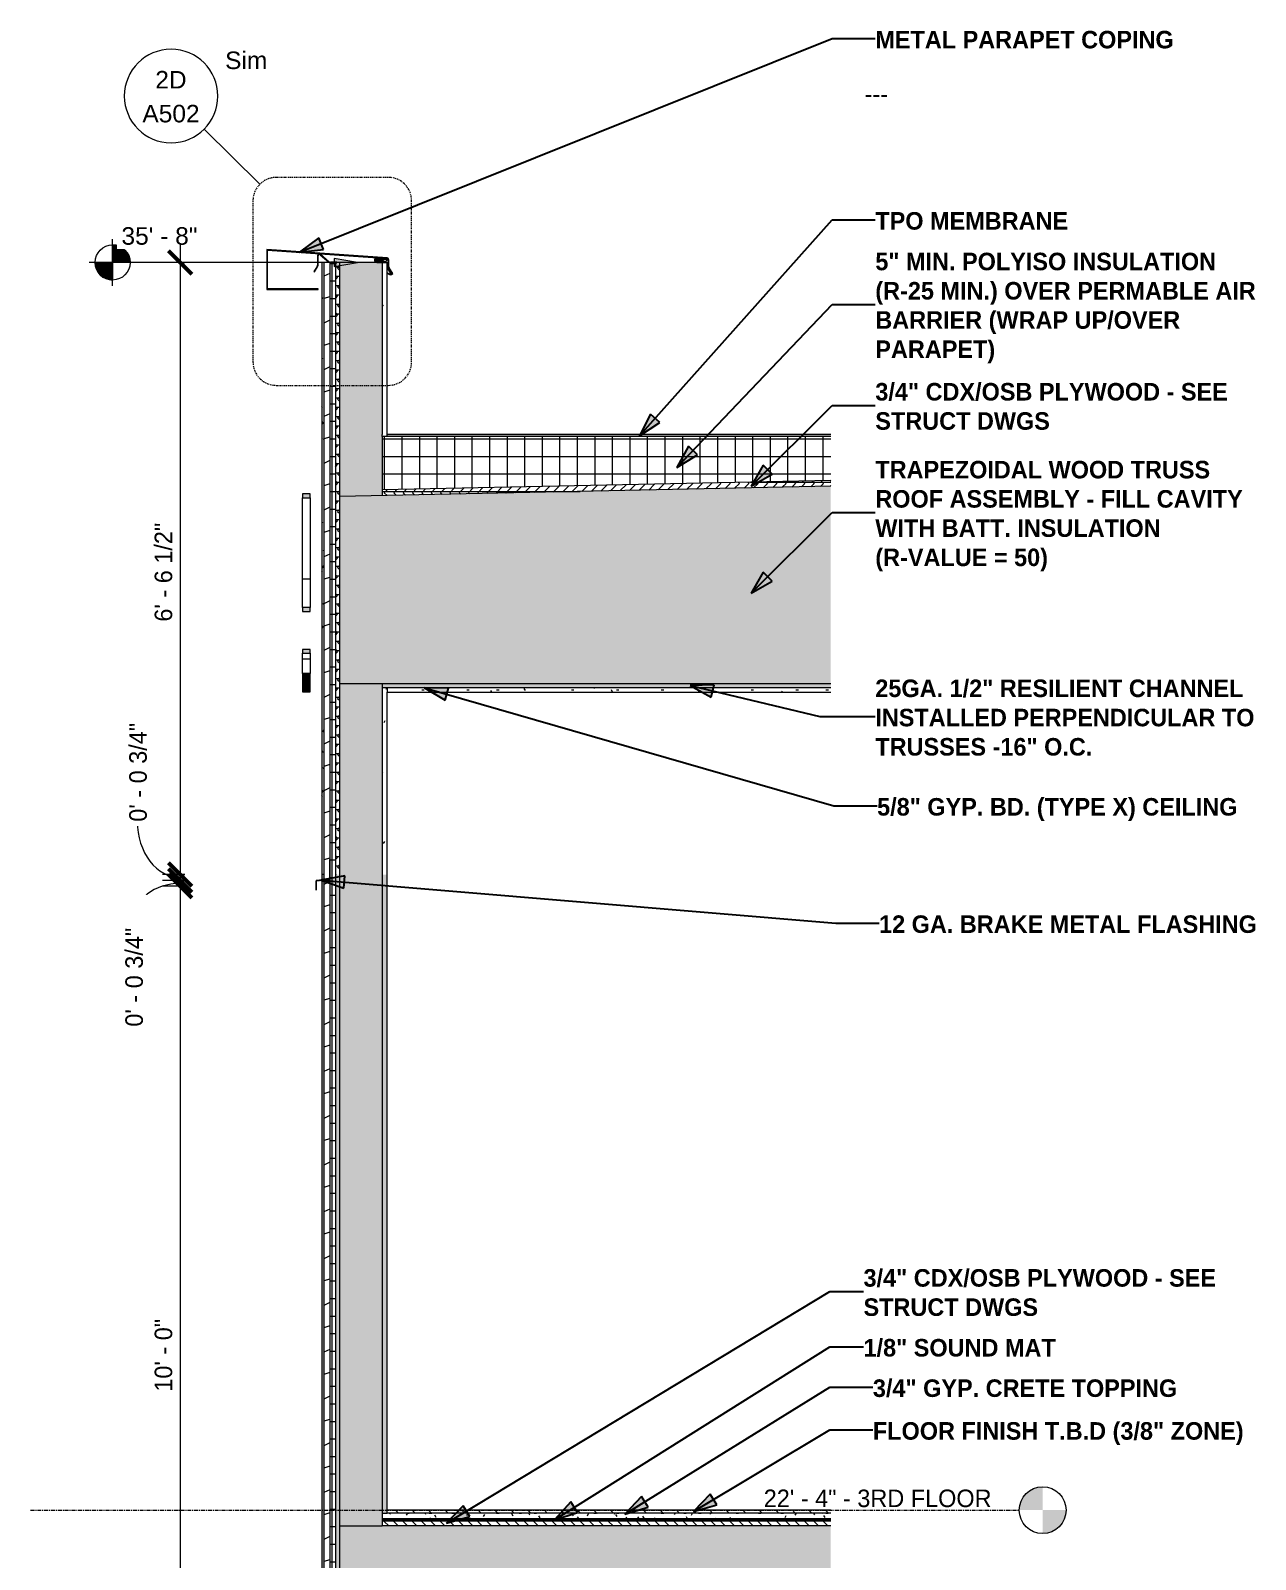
# Model space of a CAD drawing. Header units: inches. Extents: x 9847 to 10833, y -183 to 465.
# Drawn here: x 10674.9 to 10832.1, y 261.7 to 457.7 of the extents above; entities that cross this region are included whole.
import ezdxf

# ---------------------------------------------------------------- set-up
doc = ezdxf.new("R2010")
doc.units = ezdxf.units.IN
doc.header["$MEASUREMENT"] = 0
doc.linetypes.add('Dash Dot 3_16_', pattern=[0.3125, 0.1875, -0.0625, 0, -0.0625])
doc.linetypes.add('Grid Line 1_2_', pattern=[0.875, 0.5, -0.125, 0.125, -0.125])
for name, color, linetype, lineweight in [('A-ANNO-DIMS', 211, 'Continuous', 9), ('A-ANNO-DIMS-24', 211, 'Continuous', 9), ('A-ANNO-SYMB', 150, 'Continuous', 9), ('A-ANNO-SYMB-1', 150, 'Dash Dot 3_16_', 9), ('A-FLOR-3', 192, 'Continuous', 9), ('A-FLOR-7', 135, 'Continuous', 5), ('A-FLOR-LEVL', 51, 'Continuous', 9), ('A-FLOR-LEVL-1', 51, 'Grid Line 1_2_', 9), ('A-FLOR-MCUT-1', 51, 'Continuous', 9), ('A-FLOR-PATT-1', 252, 'Continuous', 9), ('A-ROOF-1', 8, 'Continuous', 18), ('A-ROOF-2', 132, 'Continuous', 9), ('A-ROOF-4', 251, 'Continuous', 5), ('A-ROOF-PATT-1', 252, 'Continuous', 9), ('A-WALL-1', 251, 'Continuous', 5), ('A-WALL-3', 55, 'Continuous', 9), ('A-WALL-4', 10, 'Continuous', 9), ('A-WALL-5', 113, 'Continuous', 9), ('A-WALL-7', 151, 'Continuous', 9), ('A-WALL-8', 152, 'Continuous', 9), ('A-WALL-PATT-2', 252, 'Continuous', 9), ('G-ANNO-DIMS', 111, 'Continuous', 9), ('G-ANNO-TEXT', 231, 'Continuous', 30), ('G-ANNO-TEXT-1', 231, 'Continuous', 9)]:
    doc.layers.add(name, color=color, linetype=linetype, lineweight=lineweight)
doc.styles.add('Arial', font='arial.ttf', dxfattribs={"height": 2.25})
doc.styles.add('Century Gothic', font='ufonts.com_century-gothic.ttf', dxfattribs={"height": 2.25})
doc.styles.add('Century Gothic_B', font='GOTHICB.TTF', dxfattribs={"height": 2.25})
doc.dimstyles.new('OD__1_4__Tol__', dxfattribs={"dimscale": 12, "dimtxt": 2.349379, "dimasz": 0.25, "dimexe": 0.1875, "dimexo": 0.125, "dimgap": 0.03125, "dimtad": 1, "dimrnd": 0.25, "dimzin": 1, "dimdsep": 46, "dimlunit": 4, "dimtxsty": 'Century Gothic', "dimblk1": 'OBLIQUE', "dimblk2": 'OBLIQUE', "dimsah": 1, "dimcen": 0.09, "dimdle": 0.1875, "dimazin": 0, "dimtfac": 1, "dimtdec": 4, "dimtix": 1, "dimtmove": 0, "dimatfit": 3, "dimfxl": 1, "dimtvp": 1, "dimtfill": 1, "dimfrac": 2, "dimtolj": 1, "dimtzin": 0, "dimarcsym": 2})
doc.dimstyles.new('OD__1_4__Tol___1', dxfattribs={"dimscale": 12, "dimtxt": 2.349379, "dimasz": 0.25, "dimexe": 0.1875, "dimexo": 0.125, "dimgap": 0.03125, "dimtad": 1, "dimrnd": 0.25, "dimzin": 1, "dimdsep": 46, "dimlunit": 4, "dimtxsty": 'Century Gothic', "dimblk1": 'OBLIQUE', "dimblk2": 'OBLIQUE', "dimsah": 1, "dimcen": 0.09, "dimdle": 0.1875, "dimazin": 0, "dimtfac": 1, "dimtdec": 4, "dimtix": 1, "dimtmove": 1, "dimatfit": 3, "dimfxl": 1, "dimtvp": 1, "dimtfill": 1, "dimfrac": 2, "dimtolj": 1, "dimtzin": 0, "dimarcsym": 2})
pattern_1 = [(0, (11865.61515, 146.633), (3.84, 0.96), [0.317, -2.563, 0.317, -2.563, -15.36]), (0, (11865.61515, 146.633), (3.84, 0.96), [-5.76, 0.317, -5.443, 0.317, -2.563, -6.72]), (0, (11865.61515, 146.633), (3.84, 0.96), [-14.4, 0.317, -1.603, 0.317, -4.483]), (120, (11867.05515, 147.113), (-2.7513844, 2.84553755), [0.317, -2.563, 0.317, -2.563, -15.36]), (120, (11867.05515, 147.113), (-2.7513844, 2.84553755), [-5.76, 0.317, -5.443, 0.317, -2.563, -6.72]), (120, (11867.05515, 147.113), (-2.7513844, 2.84553755), [-14.4, 0.317, -1.603, 0.317, -4.483]), (240, (11867.53515, 149.033), (-1.0886156, -3.80553755), [0.317, -2.563, 0.317, -2.563, -15.36]), (240, (11867.53515, 149.033), (-1.0886156, -3.80553755), [-5.76, 0.317, -5.443, 0.317, -2.563, -6.72]), (240, (11867.53515, 149.033), (-1.0886156, -3.80553755), [-14.4, 0.317, -1.603, 0.317, -4.483])]
pattern_2 = [(0, (11865.6151, 146.633), (0, 1.2), []), (315, (11865.61515, 146.633), (1.1992531, 0), [1.696, -1.696]), (45, (11865.61515, 146.633), (1.1992531, 0), [1.696, -1.696])]
pattern_3 = [(161.57, (11865.73515, 146.753), (-0.960383694, -0.00039918), [0, -6.83, 0.758, 0]), (18.43, (11865.49515, 146.753), (-0.960383694, 0.00039918), [0, -6.83, 0.758, 0]), (108.43, (11865.73515, 146.753), (0.47951018, -2.4005264), [2.276, -5.312]), (71.57, (11865.49515, 146.753), (0.47951018, 2.4005264), [2.276, -5.312])]
pattern_4 = [(216.87, (11868.0151, 152.633), (17.9999786, 12.0000322), [3, -27]), (206.565, (11871.6151, 150.833), (-6.00027, -5.999812), [6.708, -6.708]), (198.435, (11871.6151, 147.833), (-12.000522, -5.9998), [3.795, -15.179])]
pattern_5 = [(0, (11865.6151, 146.633), (0, 2.25), []), (90, (11865.6151, 146.633), (-2.25, 1e-16), [])]
pattern_6 = [(0, (11865.6151, 146.633), (7.68, 1.92), [0.317, -5.443, 0.317, -5.443, -30.72]), (0, (11865.6151, 146.633), (7.68, 1.92), [-11.52, 0.317, -11.203, 0.317, -5.443, -13.44]), (0, (11865.6151, 146.633), (7.68, 1.92), [-28.8, 0.317, -3.523, 0.317, -9.283]), (120, (11868.4951, 147.593), (-5.5027688, 5.691075), [0.317, -5.443, 0.317, -5.443, -30.72]), (120, (11868.4951, 147.593), (-5.5027688, 5.691075), [-11.52, 0.317, -11.203, 0.317, -5.443, -13.44]), (120, (11868.4951, 147.593), (-5.5027688, 5.691075), [-28.8, 0.317, -3.523, 0.317, -9.283]), (240, (11869.4551, 151.433), (-2.1772312, -7.611075), [0.317, -5.443, 0.317, -5.443, -30.72]), (240, (11869.4551, 151.433), (-2.1772312, -7.611075), [-11.52, 0.317, -11.203, 0.317, -5.443, -13.44]), (240, (11869.4551, 151.433), (-2.1772312, -7.611075), [-28.8, 0.317, -3.523, 0.317, -9.283])]

# ---------------------------------------------------------------- blocks, each defined once
blk = doc.blocks.new('Basic Wall _ EXT - FIBER CEMENT - LARGE - ___-2162455-WALL SECTION - EAST EXT_ WALL - AT POLYCARBONATE - LOOKING SOUTH')
at = {"layer": 'A-WALL-4'}
blk.add_hatch(color=256, dxfattribs=at).paths.add_polyline_path([(-12118.84, 347.5), (-12118.81, 347.5), (-12118.81, 348.72), (-12118.09, 348.79), (-12118.09, 348.82), (-12118.84, 348.75), (-12118.84, 348.72)], flags=0)
at = {"layer": 'A-WALL-3'}
blk.add_line((-12117.09, 348.87), (-12117.09, 349.5), dxfattribs=at)
at = {"layer": 'A-WALL-5'}
for p, q in [((-12117.09, 351.44), (-12117.12, 351.44)), ((-12117.12, 351.44), (-12117.12, 348.9)), ((-12117.09, 349.5), (-12117.09, 351.44)), ((-12117.12, 348.9), (-12118.84, 348.75)), ((-12118.84, 348.75), (-12118.84, 347.5)), ((-12118.84, 347.5), (-12118.81, 347.5)), ((-12118.81, 348.72), (-12117.09, 348.87)), ((-12118.81, 347.5), (-12118.81, 348.72))]:
    blk.add_line(p, q, dxfattribs=at)
blk = doc.blocks.new('Basic Wall _ EXT - FIBER CEMENT - SMALL - ___-2145929-WALL SECTION - EAST EXT_ WALL - AT POLYCARBONATE - LOOKING SOUTH')
at = {"layer": 'A-WALL-4'}
h = blk.add_hatch(color=256, dxfattribs=at)
h.paths.add_polyline_path([(-12125.15, 424.54), (-12118.59, 424.54), (-12118.59, 424.62), (-12125.07, 424.62), (-12125.07, 429.58), (-12109.71, 428.52), (-12109.61, 428.47), (-12109.57, 428.35), (-12109.57, 427.44), (-12109.56, 427.35), (-12109.52, 427.26), (-12109.09, 426.6), (-12109.24, 426.51), (-12109.29, 426.49), (-12109.38, 426.51), (-12109.65, 426.64), (-12109.68, 426.57), (-12109.38, 426.43), (-12109.29, 426.42), (-12109.17, 426.45), (-12108.98, 426.57), (-12109.48, 427.37), (-12109.49, 427.44), (-12109.49, 428.35), (-12109.56, 428.52), (-12109.71, 428.6), (-12125.15, 429.66), (-12125.15, 424.62)], flags=0)
h.paths.add_polyline_path([(-12109.28, 426.59), (-12109.22, 426.63), (-12109.63, 427.33), (-12109.64, 427.39), (-12109.64, 427.83), (-12109.72, 428.01), (-12109.91, 428.08), (-12111.06, 428.08), (-12111.06, 428), (-12109.71, 428), (-12109.71, 427.3), (-12109.67, 427.22), (-12109.29, 426.6)], flags=0)
h.paths.add_polyline_path([(-12119.05, 426.79), (-12118.64, 427.45), (-12118.61, 427.54), (-12118.59, 427.63), (-12118.59, 428.86), (-12118.49, 429.02), (-12118.31, 428.99), (-12117.15, 428.01), (-12117.14, 428), (-12116.17, 428), (-12116.17, 428.04), (-12116.99, 428.04), (-12117.09, 428.06), (-12117.15, 428.1), (-12118.26, 429.05), (-12118.39, 429.11), (-12118.53, 429.09), (-12118.63, 428.99), (-12118.67, 428.86), (-12118.68, 427.56), (-12118.71, 427.5), (-12119.12, 426.84)], flags=0)
h.paths.add_polyline_path([(-12111.34, 428.16), (-12110.19, 428.16), (-12110.19, 428.23), (-12111.26, 428.23), (-12111.26, 428.37), (-12109.84, 428.39), (-12109.79, 428.24), (-12109.72, 428.27), (-12109.78, 428.47), (-12111.34, 428.44), (-12111.34, 428.23)], flags=0)
at = {"layer": 'A-WALL-3'}
for p, q in [((-12111.06, 428), (-12110.34, 428)), ((-12110.34, 428), (-12109.89, 428)), ((-12109.72, 427.83), (-12109.72, 427.39))]:
    blk.add_line(p, q, dxfattribs=at)
at = {"layer": 'A-WALL-5'}
for p, q in [((-12109.71, 428.6), (-12125.15, 429.66)), ((-12125.15, 429.66), (-12125.15, 424.54)), ((-12125.07, 424.62), (-12125.07, 429.58)), ((-12125.07, 429.58), (-12109.72, 428.52)), ((-12118.71, 427.5), (-12119.12, 426.84)), ((-12119.05, 426.79), (-12118.64, 427.45)), ((-12118.67, 428.86), (-12118.67, 427.63)), ((-12118.59, 427.63), (-12118.59, 428.86)), ((-12118.31, 428.99), (-12117.21, 428.04)), ((-12117.15, 428.1), (-12118.26, 429.05)), ((-12116.17, 428.04), (-12116.99, 428.04)), ((-12116.99, 427.96), (-12116.17, 427.96)), ((-12116.17, 427.96), (-12116.17, 428.04)), ((-12109.78, 428.47), (-12111.34, 428.44)), ((-12111.34, 428.44), (-12111.34, 428.16)), ((-12111.34, 428.16), (-12110.19, 428.16)), ((-12111.26, 428.37), (-12109.84, 428.39)), ((-12111.26, 428.23), (-12111.26, 428.37)), ((-12110.19, 428.23), (-12111.26, 428.23)), ((-12109.89, 428.08), (-12111.06, 428.08)), ((-12111.06, 428.08), (-12111.06, 428)), ((-12110.19, 428.16), (-12110.19, 428.23)), ((-12109.84, 428.39), (-12109.79, 428.24)), ((-12109.79, 428.24), (-12109.72, 428.27)), ((-12109.72, 428.27), (-12109.78, 428.47)), ((-12109.64, 427.39), (-12109.64, 427.83)), ((-12109.57, 428.35), (-12109.57, 427.44)), ((-12109.49, 427.44), (-12109.49, 428.35)), ((-12119.12, 426.84), (-12119.05, 426.79)), ((-12109.65, 426.64), (-12109.68, 426.57)), ((-12109.68, 426.57), (-12109.41, 426.44)), ((-12109.67, 427.22), (-12109.28, 426.59)), ((-12109.38, 426.51), (-12109.65, 426.64)), ((-12109.22, 426.63), (-12109.6, 427.26)), ((-12109.52, 427.26), (-12109.09, 426.6)), ((-12108.98, 426.57), (-12109.45, 427.3)), ((-12109.28, 426.59), (-12109.22, 426.63)), ((-12109.09, 426.6), (-12109.21, 426.52)), ((-12109.17, 426.45), (-12108.98, 426.57)), ((-12125.15, 424.54), (-12118.59, 424.54)), ((-12118.59, 424.62), (-12125.07, 424.62)), ((-12118.59, 424.54), (-12118.59, 424.62))]:
    blk.add_line(p, q, dxfattribs=at)
for centre, radius, start, end in [((-12118.92, 427.63), 0.25, 328.2381, 0), ((-12118.42, 428.86), 0.25, 49.2771, 180), ((-12118.92, 427.63), 0.329, 328.2381, 0), ((-12118.42, 428.86), 0.171, 49.2771, 180), ((-12116.99, 428.29), 0.329, 229.2771, 270), ((-12116.99, 428.29), 0.25, 229.2771, 270), ((-12109.89, 427.83), 0.25, 0, 90), ((-12109.89, 427.83), 0.171, 0, 90), ((-12109.74, 428.35), 0.171, 0, 82.4457), ((-12109.74, 428.35), 0.25, 0, 83.0705), ((-12109.24, 427.44), 0.329, 180, 212.826), ((-12109.24, 427.44), 0.25, 180, 212.826), ((-12109.39, 427.39), 0.329, 180, 211.4324), ((-12109.39, 427.39), 0.25, 180, 211.4324), ((-12109.3, 426.67), 0.25, 244.1745, 302.0105), ((-12109.3, 426.67), 0.171, 244.1745, 302.0105)]:
    blk.add_arc(centre, radius, start, end, dxfattribs=at)
blk = doc.blocks.new('Logo Signage1 - Logo Signage-2985348-WALL SECTION - EAST EXT_ WALL - AT POLYCARBONATE - LOOKING SOUTH')
at = {"layer": 'A-WALL-7'}
blk.add_hatch(color=256, dxfattribs=at).paths.add_polyline_path([(-12119.59, 372.96), (-12119.59, 375.31), (-12120.59, 375.31), (-12120.59, 372.96)], flags=0)
at = {"layer": 'A-WALL-8'}
h = blk.add_hatch(color=256, dxfattribs=at)
h.paths.add_polyline_path([(-12119.59, 377.9), (-12119.59, 378.38), (-12120.59, 378.38), (-12120.59, 377.9)], flags=0)
h.paths.add_polyline_path([(-12119.59, 383.23), (-12119.59, 383.74), (-12120.59, 383.74), (-12120.59, 383.23)], flags=0)
h.paths.add_polyline_path([(-12119.59, 397.83), (-12119.59, 398.34), (-12120.59, 398.34), (-12120.59, 397.83)], flags=0)
at = {"layer": 'A-WALL-3'}
for p, q in [((-12120.59, 396.1), (-12120.59, 397.83)), ((-12120.59, 387.43), (-12120.59, 396.1)), ((-12119.59, 397.83), (-12119.59, 396.1)), ((-12119.59, 396.1), (-12119.59, 387.43)), ((-12120.59, 387.43), (-12119.59, 387.43)), ((-12120.59, 377.17), (-12119.59, 377.17))]:
    blk.add_line(p, q, dxfattribs=at)
for points in [[(-12120.59, 386.61), (-12120.59, 386.86), (-12120.59, 387.14), (-12120.59, 387.43)], [(-12120.59, 385.28), (-12120.59, 385.65), (-12120.59, 386.09), (-12120.59, 386.61)], [(-12119.59, 387.43), (-12119.59, 387.14), (-12119.59, 386.86), (-12119.59, 386.61)], [(-12119.59, 386.61), (-12119.59, 386.09), (-12119.59, 385.65), (-12119.59, 385.28)], [(-12120.59, 384.77), (-12120.59, 384.92), (-12120.59, 385.09), (-12120.59, 385.28)], [(-12120.59, 384.35), (-12120.59, 384.47), (-12120.59, 384.61), (-12120.59, 384.77)], [(-12120.59, 384.01), (-12120.59, 384.11), (-12120.59, 384.22), (-12120.59, 384.35)], [(-12119.59, 385.28), (-12119.59, 385.09), (-12119.59, 384.92), (-12119.59, 384.77)], [(-12119.59, 384.77), (-12119.59, 384.61), (-12119.59, 384.47), (-12119.59, 384.35)], [(-12119.59, 384.35), (-12119.59, 384.22), (-12119.59, 384.11), (-12119.59, 384.01)], [(-12120.59, 383.75), (-12120.59, 383.82), (-12120.59, 383.91), (-12120.59, 384.01)], [(-12119.59, 384.01), (-12119.59, 383.91), (-12119.59, 383.82), (-12119.59, 383.75)], [(-12120.59, 377.17), (-12120.59, 377.45), (-12120.59, 377.7), (-12120.59, 377.9)], [(-12120.59, 376.95), (-12120.59, 377.03), (-12120.59, 377.11), (-12120.59, 377.18)], [(-12120.59, 376.43), (-12120.59, 376.61), (-12120.59, 376.78), (-12120.59, 376.95)], [(-12119.59, 377.9), (-12119.59, 377.7), (-12119.59, 377.45), (-12119.59, 377.17)], [(-12119.59, 377.18), (-12119.59, 377.11), (-12119.59, 377.03), (-12119.59, 376.95)], [(-12119.59, 376.95), (-12119.59, 376.78), (-12119.59, 376.61), (-12119.59, 376.43)], [(-12120.59, 375.87), (-12120.59, 376.06), (-12120.59, 376.25), (-12120.59, 376.43)], [(-12119.59, 376.43), (-12119.59, 376.25), (-12119.59, 376.06), (-12119.59, 375.87)]]:
    blk.add_open_spline(points, degree=3, dxfattribs=at)
for points, knots in [([(-12120.59, 375.31), (-12120.59, 375.34), (-12120.59, 375.53), (-12120.59, 375.72), (-12120.59, 375.87)], [1.10942933, 1.10942933, 1.10942933, 1.10942933, 1.12685959, 1.20709711, 1.20709711, 1.20709711, 1.20709711]), ([(-12119.59, 375.87), (-12119.59, 375.72), (-12119.59, 375.53), (-12119.59, 375.34), (-12119.59, 375.31)], [-1.20709711, -1.20709711, -1.20709711, -1.20709711, -1.12685959, -1.10942933, -1.10942933, -1.10942933, -1.10942933])]:
    blk.add_open_spline(points, degree=3, knots=knots, dxfattribs=at)
at = {"layer": 'A-WALL-5'}
for p, q in [((-12120.59, 398.34), (-12120.59, 397.83)), ((-12119.59, 398.34), (-12120.59, 398.34)), ((-12119.59, 397.83), (-12119.59, 398.34)), ((-12120.59, 397.83), (-12119.59, 397.83)), ((-12120.59, 383.74), (-12120.59, 383.23)), ((-12119.59, 383.74), (-12120.59, 383.74)), ((-12120.59, 383.23), (-12119.59, 383.23)), ((-12119.59, 383.23), (-12119.59, 383.74)), ((-12120.59, 378.38), (-12120.59, 377.9)), ((-12119.59, 378.38), (-12120.59, 378.38)), ((-12120.59, 377.9), (-12119.59, 377.9)), ((-12119.59, 377.9), (-12119.59, 378.38)), ((-12120.59, 375.31), (-12120.59, 372.96)), ((-12119.59, 375.31), (-12120.59, 375.31)), ((-12119.59, 372.96), (-12119.59, 375.31)), ((-12120.59, 372.96), (-12119.59, 372.96))]:
    blk.add_line(p, q, dxfattribs=at)
blk = doc.blocks.new('Level - Level Head - Circle-50818-WALL SECTION - EAST EXT_ WALL - AT POLYCARBONATE - LOOKING SOUTH')
at = {"layer": 'A-FLOR-LEVL'}
h = blk.add_hatch(color=256, dxfattribs=at)
edge = h.paths.add_edge_path(flags=0)
edge.add_line((-12025.62, 0), (-12028.62, 0))
edge.add_arc((-12025.62, 0), 3, 90, 180, ccw=False)
edge.add_line((-12025.62, 3), (-12025.62, 0))
h = blk.add_hatch(color=256, dxfattribs=at)
edge = h.paths.add_edge_path(flags=0)
edge.add_line((-12025.62, -3), (-12025.62, 0))
edge.add_line((-12025.62, 0), (-12022.62, 0))
edge.add_arc((-12025.62, 0), 3, 270, 360, ccw=False)
blk.add_circle((-12025.62, 0), 3, dxfattribs=at)
blk = doc.blocks.new('Spot Elevations - Spot Elevation - Target Filled-49714-WALL SECTION - EAST EXT_ WALL - AT POLYCARBONATE - LOOKING SOUTH')
at = {"layer": 'G-ANNO-DIMS'}
h = blk.add_hatch(color=256, dxfattribs=at)
edge = h.paths.add_edge_path(flags=0)
edge.add_line((-12144.95, 428), (-12142.7, 428))
edge.add_arc((-12144.95, 428), 2.25, 0, 90)
edge.add_line((-12144.95, 430.25), (-12144.95, 428))
h = blk.add_hatch(color=256, dxfattribs=at)
edge = h.paths.add_edge_path(flags=0)
edge.add_line((-12144.95, 428), (-12147.2, 428))
edge.add_arc((-12144.95, 428), 2.25, 180, 270)
edge.add_line((-12144.95, 425.75), (-12144.95, 428))
for p, q in [((-12144.95, 425.01), (-12144.95, 431)), ((-12144.95, 428), (-12144.95, 430.25)), ((-12141.95, 428), (-12147.95, 428)), ((-12147.2, 428), (-12144.95, 428)), ((-12142.7, 428), (-12144.95, 428)), ((-12144.95, 428), (-12144.95, 425.75))]:
    blk.add_line(p, q, dxfattribs=at)
blk.add_circle((-12144.95, 428), 2.25, dxfattribs=at)
for start, end in [(0, 90), (180, 270)]:
    blk.add_arc((-12144.95, 428), 2.25, start, end, dxfattribs=at)
blk = doc.blocks.new('DIMBLOCK14-WALL SECTION - EAST EXT_ WALL - AT POLYCARBONATE - LOOKING SOUTH')
at = {"layer": 'A-ANNO-DIMS-24', "lineweight": 50}
for p, q in [((10694.12, 428), (10692.62, 429.5)), ((10694.12, 428), (10695.62, 426.5)), ((10694.12, 349.5), (10692.62, 351)), ((10694.12, 349.5), (10695.62, 348))]:
    blk.add_line(p, q, dxfattribs=at)
at = {"layer": 'A-ANNO-DIMS-24'}
for p, q in [((10694.12, 430.25), (10694.12, 349.5)), ((10694.74, 428), (10691.87, 428)), ((10694.12, 428), (10694.74, 428)), ((10694.74, 349.5), (10691.87, 349.5)), ((10694.12, 349.5), (10694.74, 349.5))]:
    blk.add_line(p, q, dxfattribs=at)
at = {"layer": 'A-ANNO-DIMS-24', "color": 0, "insert": (10690.86, 381.94), "char_height": 2.25, "width": 16.3338, "attachment_point": 1, "rotation": 90, "line_spacing_factor": 0.984502, "style": 'Century Gothic', "bg_fill": 3, "box_fill_scale": 1.25, "bg_fill_color": 256, "bg_fill_true_color": 13158600, "bg_fill_transparency": 0}
blk.add_mtext('6\' - 6 1/2"', dxfattribs=at)
blk = doc.blocks.new('_Oblique')
at = {"color": 0, "linetype": 'ByBlock', "lineweight": -2}
blk.add_line((-0.5, -0.5), (0.5, 0.5), dxfattribs=at)
blk = doc.blocks.new('DIMBLOCK15-WALL SECTION - EAST EXT_ WALL - AT POLYCARBONATE - LOOKING SOUTH')
at = {"layer": 'A-ANNO-DIMS-24', "lineweight": 50}
for p, q in [((10694.12, 349.5), (10692.62, 351)), ((10694.12, 348.75), (10692.62, 350.25)), ((10694.12, 349.5), (10695.62, 348)), ((10694.12, 348.75), (10695.62, 347.25))]:
    blk.add_line(p, q, dxfattribs=at)
at = {"layer": 'A-ANNO-DIMS-24'}
for p, q in [((10694.74, 349.5), (10691.87, 349.5)), ((10694.12, 349.5), (10694.12, 348.75)), ((10694.12, 349.5), (10694.74, 349.5)), ((10694.74, 348.75), (10691.87, 348.75)), ((10694.12, 348.75), (10694.74, 348.75))]:
    blk.add_line(p, q, dxfattribs=at)
blk.add_ellipse((10694.12, 356.28), major_axis=(0, 7.15), ratio=0.766107, start_param=1.570796, end_param=3.141593, dxfattribs=at)
at = {"layer": 'A-ANNO-DIMS-24', "color": 0, "insert": (10687.6, 356.28), "char_height": 2.25, "width": 16.3338, "attachment_point": 1, "rotation": 90, "line_spacing_factor": 0.984502, "style": 'Century Gothic', "bg_fill": 3, "box_fill_scale": 1.25, "bg_fill_color": 256, "bg_fill_true_color": 13158600, "bg_fill_transparency": 0}
blk.add_mtext('0\' - 0 3/4"', dxfattribs=at)
blk = doc.blocks.new('DIMBLOCK16-WALL SECTION - EAST EXT_ WALL - AT POLYCARBONATE - LOOKING SOUTH')
at = {"layer": 'A-ANNO-DIMS-24', "lineweight": 50}
for p, q in [((10694.12, 348.75), (10692.62, 350.25)), ((10694.12, 348), (10692.62, 349.5)), ((10694.12, 348.75), (10695.62, 347.25)), ((10694.12, 348), (10695.62, 346.5))]:
    blk.add_line(p, q, dxfattribs=at)
at = {"layer": 'A-ANNO-DIMS-24'}
for p, q in [((10694.74, 348.75), (10691.87, 348.75)), ((10694.74, 348), (10691.87, 348)), ((10694.12, 348.75), (10694.12, 348)), ((10694.12, 348.75), (10694.74, 348.75)), ((10694.12, 348), (10694.74, 348))]:
    blk.add_line(p, q, dxfattribs=at)
blk.add_ellipse((10694.12, 343.61), major_axis=(5.98, 0), ratio=0.796268, start_param=1.570796, end_param=3.141593, dxfattribs=at)
at = {"layer": 'A-ANNO-DIMS-24', "color": 0, "insert": (10687.1, 330), "char_height": 2.25, "width": 16.3338, "attachment_point": 1, "rotation": 90, "line_spacing_factor": 0.984502, "style": 'Century Gothic', "bg_fill": 3, "box_fill_scale": 1.25, "bg_fill_color": 256, "bg_fill_true_color": 13158600, "bg_fill_transparency": 0}
blk.add_mtext('0\' - 0 3/4"', dxfattribs=at)
blk = doc.blocks.new('DIMBLOCK17-WALL SECTION - EAST EXT_ WALL - AT POLYCARBONATE - LOOKING SOUTH')
at = {"layer": 'A-ANNO-DIMS-24', "lineweight": 50}
for p, q in [((10694.12, 348), (10692.62, 349.5)), ((10694.12, 348), (10695.62, 346.5)), ((10694.12, 228), (10692.62, 229.5)), ((10694.12, 228), (10695.62, 226.5))]:
    blk.add_line(p, q, dxfattribs=at)
at = {"layer": 'A-ANNO-DIMS-24'}
for p, q in [((10694.74, 348), (10691.87, 348)), ((10694.12, 348), (10694.12, 228)), ((10694.12, 348), (10694.74, 348)), ((10694.74, 228), (10691.87, 228)), ((10694.12, 228), (10694.74, 228))]:
    blk.add_line(p, q, dxfattribs=at)
at = {"layer": 'A-ANNO-DIMS-24', "color": 0, "insert": (10690.86, 283.19), "char_height": 2.25, "width": 11.5455, "attachment_point": 1, "rotation": 90, "line_spacing_factor": 0.984502, "style": 'Century Gothic', "bg_fill": 3, "box_fill_scale": 1.25, "bg_fill_color": 256, "bg_fill_true_color": 13158600, "bg_fill_transparency": 0}
blk.add_mtext('10\' - 0"', dxfattribs=at)
blk = doc.blocks.new('Section - Callout Head-565430-WALL SECTION - EAST EXT_ WALL - AT POLYCARBONATE - LOOKING SOUTH')
at = {"layer": 'A-ANNO-SYMB'}
for start, end in [(0, 180), (180, 0)]:
    blk.add_arc((-12137.44, 449.34), 6, start, end, dxfattribs=at)
at = {"layer": 'A-ANNO-SYMB', "insert": (-12048.46, 450.74), "char_height": 2.25, "width": 3.8632, "attachment_point": 1, "style": 'Century Gothic'}
blk.add_mtext('---', dxfattribs=at)

msp = doc.modelspace()

# ---------------------------------------------------------------- hatches: boundary and pattern name
at = {"layer": 'A-FLOR-7'}
msp.add_hatch(color=256, dxfattribs=at).paths.add_polyline_path([(10720.69675, 266.75), (10777.61712, 266.75), (10777.61712, 266.875), (10720.07175, 266.875), (10720.07175, 266.75)], flags=0)
at = {"layer": 'A-FLOR-PATT-1'}
h = msp.add_hatch(dxfattribs=at)
h.set_pattern_fill('FP_53', color=256, style=0, pattern_type=2)
h.set_pattern_definition(pattern_1)
h.paths.add_polyline_path([(10777.61712, 266.875), (10777.61712, 267.625), (10720.07175, 267.625), (10720.07175, 266.875), (10738.36912, 266.875)], flags=0)
h = msp.add_hatch(dxfattribs=at)
h.set_pattern_fill('FP_54', color=256, style=0, pattern_type=2)
h.set_pattern_definition(pattern_2)
h.paths.add_polyline_path([(10777.61712, 266), (10777.61712, 266.75), (10720.07175, 266.75), (10720.07175, 266), (10738.36912, 266)], flags=0)
h = msp.add_hatch(dxfattribs=at)
h.set_pattern_fill('FP_52', color=256, style=0, pattern_type=2)
h.set_pattern_definition([(135, (11865.6151, 146.633), (-1.0606602, -1.0606602), [])])
h.paths.add_polyline_path([(10777.61712, 267.625), (10777.61712, 268), (10720.69675, 268), (10720.69675, 267.625), (10738.36912, 267.625)], flags=0)
h = msp.add_hatch(dxfattribs=at)
h.set_pattern_fill('FP_51', color=256, style=0, pattern_type=2)
h.set_pattern_definition(pattern_3)
h.paths.add_polyline_path([(10720.07175, 242), (10777.61712, 242), (10777.61712, 266), (10714.57175, 266), (10714.57175, 242)], flags=0)
at = {"layer": 'A-ROOF-1'}
msp.add_hatch(color=256, dxfattribs=at).paths.add_polyline_path([(10777.61712, 405.70208), (10777.61712, 405.95209), (10720.69675, 405.95209), (10720.69675, 405.70208), (10738.36912, 405.70208)], flags=0)
at = {"layer": 'A-ROOF-4'}
msp.add_hatch(color=256, dxfattribs=at).paths.add_polyline_path([(10720.18634, 373.49998), (10777.61712, 373.49998), (10777.61712, 373.99998), (10720.07175, 373.99998), (10720.07175, 373.49998)], flags=0)
at = {"layer": 'A-ROOF-PATT-1'}
h = msp.add_hatch(dxfattribs=at)
h.set_pattern_fill('FP_57', color=256, style=0, pattern_type=2)
h.set_pattern_definition(pattern_5)
h.paths.add_polyline_path([(10738.36912, 402.52279), (10777.61712, 402.52279), (10777.61712, 405.70208), (10720.07175, 405.70208), (10720.07175, 402.52279)], flags=0)
h = msp.add_hatch(dxfattribs=at)
h.set_pattern_fill('FP_57', color=256, style=0, pattern_type=2)
h.set_pattern_definition(pattern_5)
h.paths.add_polyline_path([(10720.07175, 398.86204), (10777.61712, 400.04608), (10777.61712, 402.52279), (10720.07175, 402.52279)], flags=0)
h = msp.add_hatch(dxfattribs=at)
h.set_pattern_fill('FP_54', color=256, style=0, pattern_type=2)
h.set_pattern_definition(pattern_2)
h.paths.add_polyline_path([(10720.07175, 398.11188), (10777.61712, 399.29592), (10777.61712, 400.04608), (10720.07175, 398.86204)], flags=0)
h = msp.add_hatch(dxfattribs=at)
h.set_pattern_fill('FP_51', color=256, style=0, pattern_type=2)
h.set_pattern_definition(pattern_3)
h.paths.add_polyline_path([(10777.61712, 373.99998), (10777.61712, 399.29592), (10714.57175, 397.99871), (10714.57175, 373.99998), (10738.36912, 373.99998)], flags=0)
h = msp.add_hatch(dxfattribs=at)
h.set_pattern_fill('FP_55', color=256, style=0, pattern_type=2)
h.set_pattern_definition(pattern_6)
h.paths.add_polyline_path([(10720.69675, 372.87498), (10777.61712, 372.87498), (10777.61712, 373.49998), (10720.69675, 373.49998)], flags=0)
at = {"layer": 'A-WALL-1'}
msp.add_hatch(color=256, dxfattribs=at).paths.add_polyline_path([(10712.56696, 109.25), (10712.57175, 109.25), (10712.57175, 349.5), (10712.32175, 349.5), (10712.32175, 109.25)], flags=0)
at = {"layer": 'A-WALL-PATT-2'}
h = msp.add_hatch(dxfattribs=at)
h.set_pattern_fill('FP_53', color=256, style=0, pattern_type=2)
h.set_pattern_definition(pattern_1)
h.paths.add_polyline_path([(10712.57175, 349.5), (10712.57175, 428), (10712.32175, 428), (10712.32175, 349.5)], flags=0)
h = msp.add_hatch(dxfattribs=at)
h.set_pattern_fill('FP_56', color=256, style=0, pattern_type=2)
h.set_pattern_definition(pattern_4)
h.paths.add_polyline_path([(10713.32175, 349.5), (10713.32175, 428), (10712.57175, 428), (10712.57175, 349.5)], flags=0)
h = msp.add_hatch(dxfattribs=at)
h.set_pattern_fill('FP_57', color=256, style=0, pattern_type=2)
h.set_pattern_definition(pattern_5)
h.paths.add_polyline_path([(10714.07175, 349.5), (10714.07175, 428), (10713.32175, 428), (10713.32175, 349.5)], flags=0)
h = msp.add_hatch(dxfattribs=at)
h.set_pattern_fill('FP_54', color=256, style=0, pattern_type=2)
h.set_pattern_definition(pattern_2)
h.paths.add_polyline_path([(10714.07175, 349.5), (10714.57175, 349.5), (10714.57175, 428), (10714.07175, 428), (10714.07175, 366.57931)], flags=0)
h = msp.add_hatch(dxfattribs=at)
h.set_pattern_fill('FP_51', color=256, style=0, pattern_type=2)
h.set_pattern_definition(pattern_3)
h.paths.add_polyline_path([(10720.07175, 349.5), (10720.07175, 373.99998), (10714.57175, 373.99998), (10714.57175, 349.5)], flags=0)
h.paths.add_polyline_path([(10714.57175, 397.99871), (10720.07175, 398.11188), (10720.07175, 428), (10714.57175, 428), (10714.57175, 398.11188)], flags=0)
h = msp.add_hatch(dxfattribs=at)
h.set_pattern_fill('FP_55', color=256, style=0, pattern_type=2)
h.set_pattern_definition(pattern_6)
h.paths.add_polyline_path([(10720.69675, 349.5), (10720.69675, 373.49998), (10720.07175, 373.49912), (10720.07175, 349.5)], flags=0)
h.paths.add_polyline_path([(10720.07175, 405.70208), (10720.69675, 405.70208), (10720.69285, 428), (10720.07175, 428), (10720.07175, 405.81219)], flags=0)
h = msp.add_hatch(dxfattribs=at)
h.set_pattern_fill('FP_56', color=256, style=0, pattern_type=2)
h.set_pattern_definition(pattern_4)
h.paths.add_polyline_path([(10712.57175, 110), (10713.32175, 110), (10713.32175, 349.5), (10712.57175, 349.5), (10712.57175, 131.18206)], flags=0)
h = msp.add_hatch(dxfattribs=at)
h.set_pattern_fill('FP_57', color=256, style=0, pattern_type=2)
h.set_pattern_definition(pattern_5)
h.paths.add_polyline_path([(10714.07175, 110), (10714.07175, 349.5), (10713.32175, 349.5), (10713.32175, 110)], flags=0)
h = msp.add_hatch(dxfattribs=at)
h.set_pattern_fill('FP_54', color=256, style=0, pattern_type=2)
h.set_pattern_definition(pattern_2)
h.paths.add_polyline_path([(10714.07175, 110), (10714.57175, 110), (10714.57175, 349.5), (10714.07175, 349.5), (10714.07175, 131.18206)], flags=0)
h = msp.add_hatch(dxfattribs=at)
h.set_pattern_fill('FP_51', color=256, style=0, pattern_type=2)
h.set_pattern_definition(pattern_3)
h.paths.add_polyline_path([(10720.07175, 134), (10720.07175, 242), (10714.57175, 242), (10714.57175, 134), (10715.0637, 134)], flags=0)
h.paths.add_polyline_path([(10720.07175, 266), (10720.07175, 349.5), (10714.57175, 349.5), (10714.57175, 266)], flags=0)
h = msp.add_hatch(dxfattribs=at)
h.set_pattern_fill('FP_55', color=256, style=0, pattern_type=2)
h.set_pattern_definition(pattern_6)
h.paths.add_polyline_path([(10720.09142, 135.625), (10720.69675, 135.625), (10720.69675, 241.5), (10720.07175, 241.49944), (10720.07175, 135.625)], flags=0)
h.paths.add_polyline_path([(10720.07175, 267.625), (10720.69675, 267.625), (10720.69675, 349.5), (10720.07175, 349.5), (10720.07175, 268)], flags=0)
at = {"layer": 'G-ANNO-DIMS'}
msp.add_hatch(color=256, dxfattribs=at).paths.add_polyline_path([(10716.89232, 428), (10713.89232, 428.52898), (10713.89232, 427.47102)], flags=0)
at = {"layer": 'G-ANNO-TEXT'}
for points in [[(10709.44092, 429.31383), (10712.52466, 429.6836), (10711.92663, 431.17593)], [(10753.08223, 405.77047), (10755.67947, 407.47355), (10754.47996, 408.544)], [(10757.85935, 401.71699), (10760.51135, 403.33348), (10759.3478, 404.44291)], [(10767.38867, 399.30368), (10770.08105, 400.852), (10768.94618, 401.99075)], [(10767.38867, 385.592), (10770.08318, 387.13661), (10768.94988, 388.27692)], [(10725.47216, 373.45847), (10728.13234, 371.85547), (10728.57744, 373.40032)], [(10759.55447, 373.7548), (10762.28491, 372.27463), (10762.65918, 373.83815)], [(10712.22184, 348.79157), (10715.14446, 347.74064), (10715.27837, 349.34274)], [(10742.14906, 266.76761), (10745.11726, 267.6819), (10744.26245, 269.04351)], [(10751.20187, 267.48799), (10754.17554, 268.38433), (10753.32898, 269.75108)], [(10759.99441, 267.81189), (10762.98128, 268.66323), (10762.15545, 270.0426)], [(10728.30074, 266.32145), (10731.28422, 267.18461), (10730.45292, 268.56071)]]:
    msp.add_hatch(color=256, dxfattribs=at).paths.add_polyline_path(points, flags=0)

# ---------------------------------------------------------------- linework, layer by layer
at = {"layer": 'A-ANNO-SYMB'}
msp.add_line((10704.3457, 438.02567), (10697.22653, 445.10559), dxfattribs=at)
at = {"layer": 'A-ANNO-SYMB-1'}
for p, q in [((10720.83577, 438.91022), (10706.47288, 438.91022)), ((10703.47288, 435.91022), (10703.47288, 415.24453)), ((10723.83577, 415.24453), (10723.83577, 435.91022)), ((10706.47288, 412.24453), (10720.83577, 412.24453))]:
    msp.add_line(p, q, dxfattribs=at)
for centre, start, end in [((10706.47288, 435.91022), 90, 180), ((10720.83577, 435.91022), 0, 90), ((10706.47288, 415.24453), 180, 270), ((10720.83577, 415.24453), 270, 0)]:
    msp.add_arc(centre, 3, start, end, dxfattribs=at)
at = {"layer": 'A-FLOR-3'}
msp.add_line((10777.61712, 268), (10720.69675, 268), dxfattribs=at)
at = {"layer": 'A-FLOR-LEVL-1'}
msp.add_line((10674.94031, 268), (10801.78868, 268), dxfattribs=at)
at = {"layer": 'A-FLOR-MCUT-1'}
for p, q in [((10777.61712, 266.875), (10720.07175, 266.875)), ((10777.61712, 266.75), (10720.07175, 266.75)), ((10777.61712, 267.625), (10720.69675, 267.625)), ((10777.61712, 266), (10720.07175, 266))]:
    msp.add_line(p, q, dxfattribs=at)
at = {"layer": 'A-ROOF-2'}
for p, q in [((10777.61712, 405.95209), (10720.69675, 405.95209)), ((10720.07175, 405.70208), (10720.07175, 398.11188)), ((10777.61712, 405.70208), (10720.07175, 405.70208)), ((10777.61712, 400.04608), (10720.07175, 398.86204)), ((10777.61712, 399.29592), (10714.57175, 397.99871)), ((10714.57175, 397.99871), (10714.57175, 373.99998)), ((10714.57175, 373.99998), (10777.61712, 373.99998)), ((10720.07175, 373.99998), (10720.07175, 373.49998)), ((10720.07175, 373.49998), (10777.61712, 373.49998)), ((10720.69675, 373.49998), (10720.69675, 372.87498)), ((10720.69675, 372.87498), (10777.61712, 372.87498))]:
    msp.add_line(p, q, dxfattribs=at)
at = {"layer": 'A-WALL-5'}
for p, q in [((10712.32175, 428), (10712.32175, 109.25)), ((10720.69675, 428), (10712.32175, 428)), ((10712.57175, 428), (10712.57175, 110)), ((10713.32175, 428), (10713.32175, 110)), ((10714.07175, 428), (10714.07175, 110)), ((10714.57175, 428), (10714.57175, 110)), ((10720.07175, 428), (10720.07175, 405.9521)), ((10720.69675, 405.9521), (10720.69675, 428)), ((10720.07175, 405.70208), (10720.07175, 405.95209)), ((10720.69675, 405.70208), (10720.69675, 405.95209)), ((10720.07175, 373.49998), (10720.07175, 266)), ((10720.69675, 267.625), (10720.69675, 372.87498)), ((10712.57175, 349.5), (10712.32175, 349.5)), ((10720.07175, 267.625), (10720.69675, 267.625)), ((10714.57175, 266), (10720.07175, 266))]:
    msp.add_line(p, q, dxfattribs=at)
at = {"layer": 'G-ANNO-DIMS'}
for p, q in [((10687.17373, 428), (10685.45919, 428)), ((10716.89232, 428), (10687.17373, 428)), ((10716.89232, 428), (10713.89232, 428.52898)), ((10713.89232, 428.52898), (10713.89232, 427.47102)), ((10713.89232, 427.47102), (10716.89232, 428))]:
    msp.add_line(p, q, dxfattribs=at)
at = {"layer": 'G-ANNO-TEXT'}
for p, q in [((10709.44092, 429.31383), (10777.79375, 456.70515)), ((10777.79375, 456.70515), (10783.32608, 456.70515)), ((10753.08223, 405.77047), (10777.79375, 433.4613)), ((10777.79375, 433.4613), (10783.32608, 433.4613)), ((10711.92663, 431.17593), (10709.44092, 429.31383)), ((10709.44092, 429.31383), (10712.52466, 429.6836)), ((10712.52466, 429.6836), (10711.92663, 431.17593)), ((10757.85935, 401.71699), (10777.79375, 422.62381)), ((10777.79375, 422.62381), (10783.32608, 422.62381)), ((10754.47996, 408.544), (10753.08223, 405.77047)), ((10755.67947, 407.47355), (10754.47996, 408.544)), ((10767.38867, 399.30368), (10777.79375, 409.67323)), ((10777.79375, 409.67323), (10783.32608, 409.67323)), ((10753.08223, 405.77047), (10755.67947, 407.47355)), ((10759.3478, 404.44291), (10757.85935, 401.71699)), ((10760.51135, 403.33348), (10759.3478, 404.44291)), ((10757.85935, 401.71699), (10760.51135, 403.33348)), ((10768.94618, 401.99075), (10767.38867, 399.30368)), ((10770.08105, 400.852), (10768.94618, 401.99075)), ((10767.38867, 399.30368), (10770.08105, 400.852)), ((10767.38867, 385.592), (10777.79375, 395.93304)), ((10777.79375, 395.93304), (10783.32608, 395.93304)), ((10768.94988, 388.27692), (10767.38867, 385.592)), ((10770.08318, 387.13661), (10768.94988, 388.27692)), ((10767.38867, 385.592), (10770.08318, 387.13661)), ((10725.47216, 373.45847), (10728.13234, 371.85547)), ((10728.57744, 373.40032), (10725.47216, 373.45847)), ((10725.47216, 373.45847), (10778.02328, 358.31738)), ((10728.13234, 371.85547), (10728.57744, 373.40032)), ((10762.65918, 373.83815), (10759.55447, 373.7548)), ((10759.55447, 373.7548), (10762.28491, 372.27463)), ((10759.55447, 373.7548), (10776.2243, 369.7644)), ((10762.28491, 372.27463), (10762.65918, 373.83815)), ((10776.2243, 369.7644), (10783.32608, 369.7644)), ((10778.02328, 358.31738), (10783.5556, 358.31738)), ((10715.27837, 349.34274), (10712.22184, 348.79157)), ((10715.14446, 347.74064), (10715.27837, 349.34274)), ((10712.22184, 348.79157), (10715.14446, 347.74064)), ((10712.22184, 348.79157), (10778.27328, 343.27081)), ((10778.27328, 343.27081), (10783.8056, 343.27081)), ((10728.30074, 266.32145), (10777.48125, 296.03117)), ((10777.48125, 296.03117), (10781.81199, 296.03117)), ((10742.14906, 266.76761), (10777.48125, 288.94894)), ((10777.48125, 288.94894), (10781.81199, 288.94894)), ((10751.20187, 267.48799), (10777.48125, 283.76546)), ((10777.48125, 283.76546), (10783.01358, 283.76546)), ((10759.99441, 267.81189), (10777.48125, 278.28127)), ((10777.48125, 278.28127), (10783.01358, 278.28127)), ((10744.26245, 269.04351), (10742.14906, 266.76761)), ((10745.11726, 267.6819), (10744.26245, 269.04351)), ((10753.32898, 269.75108), (10751.20187, 267.48799)), ((10754.17554, 268.38433), (10753.32898, 269.75108)), ((10762.15545, 270.0426), (10759.99441, 267.81189)), ((10759.99441, 267.81189), (10762.98128, 268.66323)), ((10762.98128, 268.66323), (10762.15545, 270.0426)), ((10730.45292, 268.56071), (10728.30074, 266.32145)), ((10728.30074, 266.32145), (10731.28422, 267.18461)), ((10731.28422, 267.18461), (10730.45292, 268.56071)), ((10742.14906, 266.76761), (10745.11726, 267.6819)), ((10751.20187, 267.48799), (10754.17554, 268.38433))]:
    msp.add_line(p, q, dxfattribs=at)

# ---------------------------------------------------------------- block references
at = {"layer": 'A-ANNO-SYMB'}
msp.add_blockref('Section - Callout Head-565430-WALL SECTION - EAST EXT_ WALL - AT POLYCARBONATE - LOOKING SOUTH', (22830.41115, 0), dxfattribs=at)
at = {"layer": 'A-FLOR-LEVL'}
msp.add_blockref('Level - Level Head - Circle-50818-WALL SECTION - EAST EXT_ WALL - AT POLYCARBONATE - LOOKING SOUTH', (22830.41115, 268), dxfattribs=at)
at = {"layer": 'A-WALL-3'}
for name in ['Basic Wall _ EXT - FIBER CEMENT - SMALL - ___-2145929-WALL SECTION - EAST EXT_ WALL - AT POLYCARBONATE - LOOKING SOUTH', 'Logo Signage1 - Logo Signage-2985348-WALL SECTION - EAST EXT_ WALL - AT POLYCARBONATE - LOOKING SOUTH', 'Basic Wall _ EXT - FIBER CEMENT - LARGE - ___-2162455-WALL SECTION - EAST EXT_ WALL - AT POLYCARBONATE - LOOKING SOUTH']:
    msp.add_blockref(name, (22830.41115, 0), dxfattribs=at)
at = {"layer": 'G-ANNO-DIMS'}
msp.add_blockref('Spot Elevations - Spot Elevation - Target Filled-49714-WALL SECTION - EAST EXT_ WALL - AT POLYCARBONATE - LOOKING SOUTH', (22830.41115, 0), dxfattribs=at)

# ---------------------------------------------------------------- texts
at = {"layer": 'A-ANNO-SYMB', "char_height": 2.25, "attachment_point": 1, "style": 'Arial'}
for s, insert, width in [('Sim', (10699.90019, 455.04875), 6.666), ('2D', (10690.94222, 452.56129), 4.92375), ('A502', (10689.28868, 448.21524), 8.9385)]:
    msp.add_mtext(s, dxfattribs=dict(at, insert=insert, width=width))
at = {"layer": 'A-FLOR-LEVL', "insert": (10769.00782, 270.6377), "char_height": 2.25, "width": 36.28425, "attachment_point": 1, "style": 'Century Gothic'}
msp.add_mtext('22\' - 4" - 3RD FLOOR', dxfattribs=at)
at = {"layer": 'G-ANNO-TEXT-1', "char_height": 2.25, "attachment_point": 1, "style": 'Century Gothic_B'}
for s, insert, width in [('METAL PARAPET COPING', (10783.32608, 457.70574), 45.52575), ('TPO MEMBRANE', (10783.32608, 434.46189), 29.46675), ('5" MIN. POLYISO INSULATION', (10783.32608, 429.25117), 52.94925), ('(R-25 MIN.) OVER PERMABLE AIR', (10783.32608, 425.50117), 59.2365), ('BARRIER (WRAP UP/OVER', (10783.32608, 421.75117), 46.2075), ('PARAPET)', (10783.32608, 418.00117), 17.49825), ('3/4" CDX/OSB PLYWOOD - SEE', (10783.32608, 412.54942), 56.2065), ('STRUCT DWGS', (10783.32608, 408.79942), 25.6035), ('TRAPEZOIDAL WOOD TRUSS', (10783.32608, 402.5604), 49.8435), ('ROOF ASSEMBLY - FILL CAVITY', (10783.32608, 398.8104), 55.22175), ('WITH BATT. INSULATION', (10783.32608, 395.0604), 42.117), ('(R-VALUE = 50)', (10783.32608, 391.3104), 27.4215), ('25GA. 1/2" RESILIENT CHANNEL', (10783.32608, 374.51617), 56.964), ('INSTALLED PERPENDICULAR TO', (10783.32608, 370.76617), 55.2975), ('TRUSSES -16" O.C.', (10783.32608, 367.01617), 32.421), ('5/8" GYP. BD. (TYPE X) CEILING', (10783.5556, 359.31797), 56.58525), ('12 GA. BRAKE METAL FLASHING', (10783.8056, 344.2714), 57.64575), ('3/4" CDX/OSB PLYWOOD - SEE', (10781.81199, 298.90735), 56.2065), ('STRUCT DWGS', (10781.81199, 295.15735), 25.6035), ('1/8" SOUND MAT', (10781.81199, 289.94953), 30.98175), ('3/4" GYP. CRETE TOPPING', (10783.01358, 284.76605), 47.04075), ('FLOOR FINISH T.B.D (3/8" ZONE)', (10783.01358, 279.28186), 57.267)]:
    msp.add_mtext(s, dxfattribs=dict(at, insert=insert, width=width))

# ---------------------------------------------------------------- next in the draw order: texts
at = {"layer": 'G-ANNO-DIMS', "insert": (10686.6041, 432.52697), "char_height": 2.25, "width": 11.6522238, "attachment_point": 1, "line_spacing_factor": 0.941778, "style": 'Arial', "bg_fill": 3, "box_fill_scale": 1.25, "bg_fill_color": 256, "bg_fill_true_color": 13158600, "bg_fill_transparency": 0}
msp.add_mtext('35\' - 8"', dxfattribs=at)

# ---------------------------------------------------------------- next in the draw order: dimensions: what is measured, and where the dimension line sits
at = {"layer": 'A-ANNO-DIMS'}
dim = msp.add_linear_dim(base=(10694.11764, 349.5), p1=(10696.23896, 428), p2=(10696.23896, 349.5), angle=90, dimstyle='OD__1_4__Tol__', override={"dimpost": '<>', "dimfxl": 78.5}, dxfattribs=at)
dim.commit()
dim.dimension.update_dxf_attribs({"geometry": 'DIMBLOCK14-WALL SECTION - EAST EXT_ WALL - AT POLYCARBONATE - LOOKING SOUTH', "text_midpoint": (10692.43638, 388.75)})

# ---------------------------------------------------------------- next in the draw order: dimensions: what is measured, and where the dimension line sits
dim = msp.add_linear_dim(base=(10694.11764, 348.75), p1=(10696.23896, 349.5), p2=(10696.23896, 348.75), angle=90, dimstyle='OD__1_4__Tol___1', override={"dimpost": '<>', "dimfxl": 0.75}, dxfattribs=at)
dim.commit()
dim.dimension.update_dxf_attribs({"geometry": 'DIMBLOCK15-WALL SECTION - EAST EXT_ WALL - AT POLYCARBONATE - LOOKING SOUTH', "text_midpoint": (10689.09865, 364.44619), "dimtype": 160, "text_rotation": 90})

# ---------------------------------------------------------------- next in the draw order: dimensions: what is measured, and where the dimension line sits
dim = msp.add_linear_dim(base=(10694.11764, 348), p1=(10696.23896, 348.75), p2=(10696.23896, 348), angle=90, dimstyle='OD__1_4__Tol___1', override={"dimpost": '<>', "dimfxl": 0.75}, dxfattribs=at)
dim.commit()
dim.dimension.update_dxf_attribs({"geometry": 'DIMBLOCK16-WALL SECTION - EAST EXT_ WALL - AT POLYCARBONATE - LOOKING SOUTH', "text_midpoint": (10688.59678, 338.16647), "dimtype": 160, "text_rotation": 90})

# ---------------------------------------------------------------- next in the draw order: dimensions: what is measured, and where the dimension line sits
dim = msp.add_linear_dim(base=(10694.11764, 228), p1=(10696.23896, 348), p2=(10696.23896, 228), angle=90, dimstyle='OD__1_4__Tol__', override={"dimpost": '<>', "dimfxl": 120}, dxfattribs=at)
dim.commit()
dim.dimension.update_dxf_attribs({"geometry": 'DIMBLOCK17-WALL SECTION - EAST EXT_ WALL - AT POLYCARBONATE - LOOKING SOUTH', "text_midpoint": (10692.56104, 288)})

doc.saveas('drawing.dxf')
